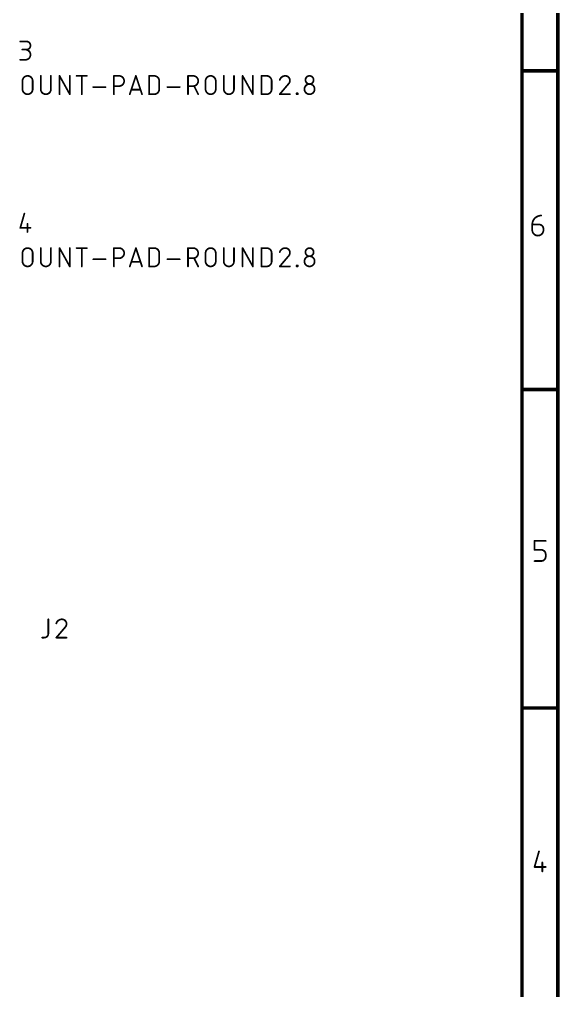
# Model space of a CAD drawing. Extents: x 0 to 388, y 0 to 261.
# Drawn here: x 339.7 to 387.5, y 91 to 177 of the extents above; entities that cross this region are included whole.
import ezdxf

# ---------------------------------------------------------------- set-up
doc = ezdxf.new("R2010")
doc.units = 0
for name, color, linetype in [('94', 14, 'CONTINUOUS'), ('95', 250, 'CONTINUOUS'), ('96', 250, 'CONTINUOUS')]:
    doc.layers.add(name, color=color, linetype=linetype)

msp = doc.modelspace()

# ---------------------------------------------------------------- linework, layer by layer
at = {"layer": '94'}
for points, const_width in [([(387.35, 0), (387.35, 260.35)], 0.3048), ([(384.175, 31.877), (384.175, 257.175)], 0.3048), ([(384.2, 172.4), (387.2, 172.4)], 0.3048), ([(385.0862, 158.804), (385.6789, 158.804)], 0.1524), ([(385.0862, 158.3101), (385.0862, 158.804)], 0.1524), ([(386.074, 158.4089), (386.074, 158.3101)], 0.1524), ([(384.2, 144.2), (387.2, 144.2)], 0.3048), ([(385.2862, 130.004), (385.2862, 130.7942)], 0.1524), ([(385.2862, 130.7942), (386.274, 130.7942)], 0.1524), ([(385.8789, 130.004), (385.2862, 130.004)], 0.1524), ([(385.2862, 129.0162), (385.8789, 129.0162)], 0.1524), ([(386.274, 129.4113), (386.274, 129.6089)], 0.1524), ([(384.2, 116), (387.2, 116)], 0.3048), ([(385.6813, 103.3182), (385.2862, 101.9353)], 0.1524), ([(385.9776, 102.3304), (385.9776, 101.5402)], 0.1524), ([(385.2862, 101.9353), (386.274, 101.9353)], 0.1524)]:
    msp.add_lwpolyline(points, dxfattribs=dict(at, const_width=const_width))
for points, const_width in [([(384.2, 172.4762, 1), (384.2, 172.3238)], 0.1524), ([(387.2, 172.3238, 1), (387.2, 172.4762)], 0.1524), ([(385.8764, 159.5942, 0.4142), (385.0862, 158.804)], 0.1524), ([(385.8764, 159.5561, 1), (385.8764, 159.6323)], 0.0762), ([(385.0862, 158.8421, 1), (385.0862, 158.7659)], 0.0762), ([(385.1243, 158.804, 1), (385.0481, 158.804)], 0.0762), ([(385.0481, 158.804, 1), (385.1243, 158.804)], 0.0762), ([(385.0862, 158.3101, 1), (386.074, 158.3101)], 0.1524), ([(385.1243, 158.3101, 1), (385.0481, 158.3101)], 0.0762), ([(385.0481, 158.3101, 1), (385.1243, 158.3101)], 0.0762), ([(386.074, 158.4089, 0.4142), (385.6789, 158.804)], 0.1524), ([(385.6789, 158.8421, 1), (385.6789, 158.7659)], 0.0762), ([(385.6789, 158.7659, 1), (385.6789, 158.8421)], 0.0762), ([(386.1121, 158.4089, 1), (386.0359, 158.4089)], 0.0762), ([(386.0359, 158.4089, 1), (386.1121, 158.4089)], 0.0762), ([(386.1121, 158.3101, 1), (386.0359, 158.3101)], 0.0762), ([(386.0359, 158.3101, 1), (386.1121, 158.3101)], 0.0762), ([(384.2, 144.2762, 1), (384.2, 144.1238)], 0.1524), ([(387.2, 144.1238, 1), (387.2, 144.2762)], 0.1524), ([(385.3243, 130.7942, 1), (385.2481, 130.7942)], 0.0762), ([(385.2862, 130.8323, 1), (385.2862, 130.7561)], 0.0762), ([(386.274, 130.7561, 1), (386.274, 130.8323)], 0.0762), ([(385.2862, 130.0421, 1), (385.2862, 129.9659)], 0.0762), ([(385.2481, 130.004, 1), (385.3243, 130.004)], 0.0762), ([(386.274, 129.6089, 0.4142), (385.8789, 130.004)], 0.1524), ([(385.8789, 130.0421, 1), (385.8789, 129.9659)], 0.0762), ([(385.8789, 129.9659, 1), (385.8789, 130.0421)], 0.0762), ([(385.2862, 129.0543, 1), (385.2862, 128.9781)], 0.0762), ([(385.8789, 129.0162, 0.4142), (386.274, 129.4113)], 0.1524), ([(385.8789, 129.0543, 1), (385.8789, 128.9781)], 0.0762), ([(385.8789, 128.9781, 1), (385.8789, 129.0543)], 0.0762), ([(386.3121, 129.6089, 1), (386.2359, 129.6089)], 0.0762), ([(386.2359, 129.6089, 1), (386.3121, 129.6089)], 0.0762), ([(386.3121, 129.4113, 1), (386.2359, 129.4113)], 0.0762), ([(386.2359, 129.4113, 1), (386.3121, 129.4113)], 0.0762), ([(384.2, 116.0762, 1), (384.2, 115.9238)], 0.1524), ([(387.2, 115.9238, 1), (387.2, 116.0762)], 0.1524), ([(385.7179, 103.3077, 1), (385.6447, 103.3287)], 0.0762), ([(386.0157, 102.3304, 1), (385.9395, 102.3304)], 0.0762), ([(385.2862, 101.9734, 1), (385.2862, 101.8972)], 0.0762), ([(385.2496, 101.9458, 1), (385.3228, 101.9248)], 0.0762), ([(385.9395, 101.5402, 1), (386.0157, 101.5402)], 0.0762), ([(386.274, 101.8972, 1), (386.274, 101.9734)], 0.0762)]:
    msp.add_lwpolyline(points, format="xyb", dxfattribs=dict(at, const_width=const_width))
at = {"layer": '95', "const_width": 0.1524}
for points in [[(339.7654, 175.006), (340.3073, 175.006)], [(340.3073, 174.2835), (339.9461, 174.2835)], [(339.7654, 173.3804), (340.217, 173.3804)], [(340.1267, 159.766), (339.7654, 158.5016)], [(339.7654, 158.5016), (340.6685, 158.5016)], [(340.3976, 158.8629), (340.3976, 158.1404)], [(342.2481, 123.8598), (342.2481, 122.5954)], [(343.7224, 123.1373), (342.9548, 122.2342)], [(341.8868, 122.2342), (341.7062, 122.2342)], [(342.9548, 122.2342), (343.8579, 122.2342)]]:
    msp.add_lwpolyline(points, dxfattribs=at)
at = {"layer": '95'}
for points, const_width in [([(339.7654, 175.0441, 1), (339.7654, 174.9679)], 0.0762), ([(340.3073, 174.2835, 1), (340.3073, 175.006)], 0.1524), ([(340.3073, 175.0441, 1), (340.3073, 174.9679)], 0.0762), ([(340.3073, 174.9679, 1), (340.3073, 175.0441)], 0.0762), ([(339.9461, 174.3216, 1), (339.9461, 174.2454)], 0.0762), ([(340.217, 173.3804, 1), (340.217, 174.2835)], 0.1524), ([(340.217, 174.3216, 1), (340.217, 174.2454)], 0.0762), ([(340.3073, 174.3216, 1), (340.3073, 174.2454)], 0.0762), ([(340.3073, 174.2454, 1), (340.3073, 174.3216)], 0.0762), ([(339.7654, 173.4185, 1), (339.7654, 173.3423)], 0.0762), ([(340.217, 173.4185, 1), (340.217, 173.3423)], 0.0762), ([(340.217, 173.3423, 1), (340.217, 173.4185)], 0.0762), ([(340.1633, 159.7555, 1), (340.09, 159.7765)], 0.0762), ([(339.7654, 158.5397, 1), (339.7654, 158.4635)], 0.0762), ([(339.7288, 158.5121, 1), (339.8021, 158.4912)], 0.0762), ([(340.4357, 158.8629, 1), (340.3595, 158.8629)], 0.0762), ([(340.3595, 158.1404, 1), (340.4357, 158.1404)], 0.0762), ([(340.6685, 158.4635, 1), (340.6685, 158.5397)], 0.0762), ([(342.2862, 123.8598, 1), (342.21, 123.8598)], 0.0762), ([(343.4515, 123.8598, 0.3252), (342.9548, 123.4986)], 0.1524), ([(343.8579, 123.4534, 0.4142), (343.4515, 123.8598)], 0.1524), ([(343.4515, 123.8979, 1), (343.4515, 123.8217)], 0.0762), ([(343.4515, 123.8217, 1), (343.4515, 123.8979)], 0.0762), ([(342.9185, 123.5103, 1), (342.991, 123.4868)], 0.0762), ([(343.7224, 123.1373, 0.2053), (343.8579, 123.4534)], 0.1524), ([(343.6961, 123.1649, 1), (343.7487, 123.1097)], 0.0762), ([(343.7514, 123.1126, 1), (343.6934, 123.162)], 0.0762), ([(343.896, 123.4534, 1), (343.8198, 123.4534)], 0.0762), ([(343.8198, 123.4534, 1), (343.896, 123.4534)], 0.0762), ([(341.7062, 122.2723, 1), (341.7062, 122.1961)], 0.0762), ([(341.8868, 122.2342, 0.4142), (342.2481, 122.5954)], 0.1524), ([(341.8868, 122.2723, 1), (341.8868, 122.1961)], 0.0762), ([(341.8868, 122.1961, 1), (341.8868, 122.2723)], 0.0762), ([(342.2862, 122.5954, 1), (342.21, 122.5954)], 0.0762), ([(342.21, 122.5954, 1), (342.2862, 122.5954)], 0.0762), ([(342.9257, 122.2589, 1), (342.9838, 122.2095)], 0.0762), ([(342.9548, 122.2723, 1), (342.9548, 122.1961)], 0.0762), ([(343.8579, 122.1961, 1), (343.8579, 122.2723)], 0.0762)]:
    msp.add_lwpolyline(points, format="xyb", dxfattribs=dict(at, const_width=const_width))
at = {"layer": '96'}
for points, const_width in [([(340.8631, 171.5064, 1), (339.9599, 171.5064)], 0.1524), ([(341.6133, 171.958, 1), (341.5371, 171.958)], 0.0762), ([(342.5164, 171.958, 1), (342.4402, 171.958)], 0.0762), ([(343.2806, 171.958, 1), (343.2044, 171.958)], 0.0762), ([(343.2758, 171.9765, 1), (343.2092, 171.9395)], 0.0762), ([(344.1837, 171.958, 1), (344.1075, 171.958)], 0.0762), ([(344.7535, 171.9961, 1), (344.7535, 171.9199)], 0.0762), ([(345.2432, 171.958, 1), (345.167, 171.958)], 0.0762), ([(345.6566, 171.9199, 1), (345.6566, 171.9961)], 0.0762), ([(348.0953, 171.958, 1), (348.0191, 171.958)], 0.0762), ([(348.0572, 171.9961, 1), (348.0572, 171.9199)], 0.0762), ([(348.5087, 171.0549, 1), (348.5087, 171.958)], 0.1524), ([(348.5087, 171.9961, 1), (348.5087, 171.9199)], 0.0762), ([(348.5087, 171.9199, 1), (348.5087, 171.9961)], 0.0762), ([(350.0348, 171.97, 1), (349.9625, 171.946)], 0.0762), ([(350.0348, 171.946, 1), (349.9625, 171.97)], 0.0762), ([(351.2004, 171.958, 1), (351.1242, 171.958)], 0.0762), ([(351.1623, 171.9961, 1), (351.1623, 171.9199)], 0.0762), ([(352.0654, 171.5064, 0.4142), (351.6139, 171.958)], 0.1524), ([(351.6139, 171.9961, 1), (351.6139, 171.9199)], 0.0762), ([(351.6139, 171.9199, 1), (351.6139, 171.9961)], 0.0762), ([(354.6485, 171.958, 1), (354.5723, 171.958)], 0.0762), ([(354.6104, 171.9961, 1), (354.6104, 171.9199)], 0.0762), ([(355.0619, 171.0549, 1), (355.0619, 171.958)], 0.1524), ([(355.0619, 171.9961, 1), (355.0619, 171.9199)], 0.0762), ([(355.0619, 171.9199, 1), (355.0619, 171.9961)], 0.0762), ([(357.0674, 171.5064, 1), (356.1643, 171.5064)], 0.1524), ([(357.8177, 171.958, 1), (357.7415, 171.958)], 0.0762), ([(358.7208, 171.958, 1), (358.6446, 171.958)], 0.0762), ([(359.485, 171.958, 1), (359.4088, 171.958)], 0.0762), ([(359.4802, 171.9765, 1), (359.4136, 171.9395)], 0.0762), ([(360.3881, 171.958, 1), (360.3119, 171.958)], 0.0762), ([(361.1523, 171.958, 1), (361.0761, 171.958)], 0.0762), ([(361.1142, 171.9961, 1), (361.1142, 171.9199)], 0.0762), ([(362.0173, 171.5064, 0.4142), (361.5658, 171.958)], 0.1524), ([(361.5658, 171.9961, 1), (361.5658, 171.9199)], 0.0762), ([(361.5658, 171.9199, 1), (361.5658, 171.9961)], 0.0762), ([(363.2262, 171.958, 0.3252), (362.7295, 171.5968)], 0.1524), ([(363.6326, 171.5516, 0.4142), (363.2262, 171.958)], 0.1524), ([(363.2262, 171.9961, 1), (363.2262, 171.9199)], 0.0762), ([(363.2262, 171.9199, 1), (363.2262, 171.9961)], 0.0762), ([(365.7306, 171.5968, 1), (365.0081, 171.5968)], 0.1524), ([(339.998, 171.5064, 1), (339.9218, 171.5064)], 0.0762), ([(339.9218, 171.5064, 1), (339.998, 171.5064)], 0.0762), ([(340.9012, 171.5064, 1), (340.825, 171.5064)], 0.0762), ([(340.825, 171.5064, 1), (340.9012, 171.5064)], 0.0762), ([(348.0572, 171.093, 1), (348.0572, 171.0168)], 0.0762), ([(348.5087, 171.093, 1), (348.5087, 171.0168)], 0.0762), ([(348.5087, 171.0168, 1), (348.5087, 171.093)], 0.0762), ([(352.1035, 171.5064, 1), (352.0274, 171.5064)], 0.0762), ([(352.0274, 171.5064, 1), (352.1035, 171.5064)], 0.0762), ([(354.6104, 171.093, 1), (354.6104, 171.0168)], 0.0762), ([(355.0619, 171.093, 1), (355.0619, 171.0168)], 0.0762), ([(355.0619, 171.0168, 1), (355.0619, 171.093)], 0.0762), ([(355.1863, 171.0719, 1), (355.1182, 171.0378)], 0.0762), ([(356.2024, 171.5064, 1), (356.1262, 171.5064)], 0.0762), ([(356.1262, 171.5064, 1), (356.2024, 171.5064)], 0.0762), ([(357.1055, 171.5064, 1), (357.0293, 171.5064)], 0.0762), ([(357.0293, 171.5064, 1), (357.1055, 171.5064)], 0.0762), ([(362.0554, 171.5064, 1), (361.9792, 171.5064)], 0.0762), ([(361.9792, 171.5064, 1), (362.0554, 171.5064)], 0.0762), ([(362.6932, 171.6085, 1), (362.7657, 171.585)], 0.0762), ([(363.4971, 171.2355, 0.2053), (363.6326, 171.5516)], 0.1524), ([(363.4708, 171.2631, 1), (363.5234, 171.2079)], 0.0762), ([(363.5261, 171.2108, 1), (363.4681, 171.2602)], 0.0762), ([(363.6707, 171.5516, 1), (363.5945, 171.5516)], 0.0762), ([(363.5945, 171.5516, 1), (363.6707, 171.5516)], 0.0762), ([(365.8209, 170.784, 1), (364.9178, 170.784)], 0.1524), ([(365.0081, 171.5968, 1), (365.7306, 171.5968)], 0.1524), ([(365.0462, 171.5968, 1), (364.97, 171.5968)], 0.0762), ([(364.97, 171.5968, 1), (365.0462, 171.5968)], 0.0762), ([(365.7687, 171.5968, 1), (365.6925, 171.5968)], 0.0762), ([(365.6925, 171.5968, 1), (365.7687, 171.5968)], 0.0762), ([(339.9599, 170.784, 1), (340.8631, 170.784)], 0.1524), ([(339.998, 170.784, 1), (339.9218, 170.784)], 0.0762), ([(339.9218, 170.784, 1), (339.998, 170.784)], 0.0762), ([(340.9012, 170.784, 1), (340.825, 170.784)], 0.0762), ([(340.825, 170.784, 1), (340.9012, 170.784)], 0.0762), ([(341.5752, 170.784, 1), (342.4783, 170.784)], 0.1524), ([(341.6133, 170.784, 1), (341.5371, 170.784)], 0.0762), ([(341.5371, 170.784, 1), (341.6133, 170.784)], 0.0762), ([(342.5164, 170.784, 1), (342.4402, 170.784)], 0.0762), ([(342.4402, 170.784, 1), (342.5164, 170.784)], 0.0762), ([(343.2044, 170.3324, 1), (343.2806, 170.3324)], 0.0762), ([(344.1075, 170.3324, 1), (344.1837, 170.3324)], 0.0762), ([(344.1123, 170.3139, 1), (344.1789, 170.3509)], 0.0762), ([(345.167, 170.3324, 1), (345.2432, 170.3324)], 0.0762), ([(346.2263, 171.0027, 1), (346.2263, 170.9265)], 0.0762), ([(347.3101, 170.9265, 1), (347.3101, 171.0027)], 0.0762), ([(348.0191, 170.3324, 1), (348.0953, 170.3324)], 0.0762), ([(349.4207, 170.3444, 1), (349.4929, 170.3204)], 0.0762), ([(349.5923, 170.7769, 1), (349.5923, 170.7007)], 0.0762), ([(350.4051, 170.7007, 1), (350.4051, 170.7769)], 0.0762), ([(350.5044, 170.3204, 1), (350.5767, 170.3444)], 0.0762), ([(351.1623, 170.3705, 1), (351.1623, 170.2943)], 0.0762), ([(351.1242, 170.3324, 1), (351.2004, 170.3324)], 0.0762), ([(351.6139, 170.3324, 0.4142), (352.0654, 170.784)], 0.1524), ([(351.6139, 170.3705, 1), (351.6139, 170.2943)], 0.0762), ([(351.6139, 170.2943, 1), (351.6139, 170.3705)], 0.0762), ([(352.1035, 170.784, 1), (352.0274, 170.784)], 0.0762), ([(352.0274, 170.784, 1), (352.1035, 170.784)], 0.0762), ([(352.7915, 171.0027, 1), (352.7915, 170.9265)], 0.0762), ([(353.8752, 170.9265, 1), (353.8752, 171.0027)], 0.0762), ([(354.5723, 170.3324, 1), (354.6485, 170.3324)], 0.0762), ([(355.4794, 170.3154, 1), (355.5476, 170.3494)], 0.0762), ([(356.1643, 170.784, 1), (357.0674, 170.784)], 0.1524), ([(356.2024, 170.784, 1), (356.1262, 170.784)], 0.0762), ([(356.1262, 170.784, 1), (356.2024, 170.784)], 0.0762), ([(357.1055, 170.784, 1), (357.0293, 170.784)], 0.0762), ([(357.0293, 170.784, 1), (357.1055, 170.784)], 0.0762), ([(357.7796, 170.784, 1), (358.6827, 170.784)], 0.1524), ([(357.8177, 170.784, 1), (357.7415, 170.784)], 0.0762), ([(357.7415, 170.784, 1), (357.8177, 170.784)], 0.0762), ([(358.7208, 170.784, 1), (358.6446, 170.784)], 0.0762), ([(358.6446, 170.784, 1), (358.7208, 170.784)], 0.0762), ([(359.4088, 170.3324, 1), (359.485, 170.3324)], 0.0762), ([(360.3119, 170.3324, 1), (360.3881, 170.3324)], 0.0762), ([(360.3167, 170.3139, 1), (360.3833, 170.3509)], 0.0762), ([(361.1142, 170.3705, 1), (361.1142, 170.2943)], 0.0762), ([(361.0761, 170.3324, 1), (361.1523, 170.3324)], 0.0762), ([(361.5658, 170.3324, 0.4142), (362.0173, 170.784)], 0.1524), ([(361.5658, 170.3705, 1), (361.5658, 170.2943)], 0.0762), ([(361.5658, 170.2943, 1), (361.5658, 170.3705)], 0.0762), ([(362.0554, 170.784, 1), (361.9792, 170.784)], 0.0762), ([(361.9792, 170.784, 1), (362.0554, 170.784)], 0.0762), ([(362.7004, 170.3571, 1), (362.7585, 170.3077)], 0.0762), ([(362.7295, 170.3705, 1), (362.7295, 170.2943)], 0.0762), ([(363.6326, 170.2943, 1), (363.6326, 170.3705)], 0.0762), ([(364.2681, 170.4227, 1), (364.1919, 170.4227)], 0.0762), ([(364.23, 170.4608, 1), (364.23, 170.3846)], 0.0762), ([(364.23, 170.3705, 1), (364.23, 170.2943)], 0.0762), ([(364.1919, 170.3324, 1), (364.2681, 170.3324)], 0.0762), ([(364.3585, 170.4227, 1), (364.2823, 170.4227)], 0.0762), ([(364.2823, 170.3324, 1), (364.3585, 170.3324)], 0.0762), ([(364.3204, 170.3846, 1), (364.3204, 170.4608)], 0.0762), ([(364.3204, 170.2943, 1), (364.3204, 170.3705)], 0.0762), ([(364.9178, 170.784, 1), (365.8209, 170.784)], 0.1524), ([(364.9559, 170.784, 1), (364.8797, 170.784)], 0.0762), ([(364.8797, 170.784, 1), (364.9559, 170.784)], 0.0762), ([(365.859, 170.784, 1), (365.7828, 170.784)], 0.0762), ([(365.7828, 170.784, 1), (365.859, 170.784)], 0.0762), ([(340.8631, 156.2664, 1), (339.9599, 156.2664)], 0.1524), ([(341.6133, 156.718, 1), (341.5371, 156.718)], 0.0762), ([(342.5164, 156.718, 1), (342.4402, 156.718)], 0.0762), ([(343.2806, 156.718, 1), (343.2044, 156.718)], 0.0762), ([(343.2758, 156.7365, 1), (343.2092, 156.6995)], 0.0762), ([(344.1837, 156.718, 1), (344.1075, 156.718)], 0.0762), ([(344.7535, 156.7561, 1), (344.7535, 156.6799)], 0.0762), ([(345.2432, 156.718, 1), (345.167, 156.718)], 0.0762), ([(345.6566, 156.6799, 1), (345.6566, 156.7561)], 0.0762), ([(348.0953, 156.718, 1), (348.0191, 156.718)], 0.0762), ([(348.0572, 156.7561, 1), (348.0572, 156.6799)], 0.0762), ([(348.5087, 155.8149, 1), (348.5087, 156.718)], 0.1524), ([(348.5087, 156.7561, 1), (348.5087, 156.6799)], 0.0762), ([(348.5087, 156.6799, 1), (348.5087, 156.7561)], 0.0762), ([(350.0348, 156.73, 1), (349.9625, 156.706)], 0.0762), ([(350.0348, 156.706, 1), (349.9625, 156.73)], 0.0762), ([(351.2004, 156.718, 1), (351.1242, 156.718)], 0.0762), ([(351.1623, 156.7561, 1), (351.1623, 156.6799)], 0.0762), ([(352.0654, 156.2664, 0.4142), (351.6139, 156.718)], 0.1524), ([(351.6139, 156.7561, 1), (351.6139, 156.6799)], 0.0762), ([(351.6139, 156.6799, 1), (351.6139, 156.7561)], 0.0762), ([(354.6485, 156.718, 1), (354.5723, 156.718)], 0.0762), ([(354.6104, 156.7561, 1), (354.6104, 156.6799)], 0.0762), ([(355.0619, 155.8149, 1), (355.0619, 156.718)], 0.1524), ([(355.0619, 156.7561, 1), (355.0619, 156.6799)], 0.0762), ([(355.0619, 156.6799, 1), (355.0619, 156.7561)], 0.0762), ([(357.0674, 156.2664, 1), (356.1643, 156.2664)], 0.1524), ([(357.8177, 156.718, 1), (357.7415, 156.718)], 0.0762), ([(358.7208, 156.718, 1), (358.6446, 156.718)], 0.0762), ([(359.485, 156.718, 1), (359.4088, 156.718)], 0.0762), ([(359.4802, 156.7365, 1), (359.4136, 156.6995)], 0.0762), ([(360.3881, 156.718, 1), (360.3119, 156.718)], 0.0762), ([(361.1523, 156.718, 1), (361.0761, 156.718)], 0.0762), ([(361.1142, 156.7561, 1), (361.1142, 156.6799)], 0.0762), ([(362.0173, 156.2664, 0.4142), (361.5658, 156.718)], 0.1524), ([(361.5658, 156.7561, 1), (361.5658, 156.6799)], 0.0762), ([(361.5658, 156.6799, 1), (361.5658, 156.7561)], 0.0762), ([(363.2262, 156.718, 0.3252), (362.7295, 156.3568)], 0.1524), ([(363.6326, 156.3116, 0.4142), (363.2262, 156.718)], 0.1524), ([(363.2262, 156.7561, 1), (363.2262, 156.6799)], 0.0762), ([(363.2262, 156.6799, 1), (363.2262, 156.7561)], 0.0762), ([(365.7306, 156.3568, 1), (365.0081, 156.3568)], 0.1524), ([(339.998, 156.2664, 1), (339.9218, 156.2664)], 0.0762), ([(339.9218, 156.2664, 1), (339.998, 156.2664)], 0.0762), ([(339.9599, 155.544, 1), (340.8631, 155.544)], 0.1524), ([(339.998, 155.544, 1), (339.9218, 155.544)], 0.0762), ([(340.9012, 156.2664, 1), (340.825, 156.2664)], 0.0762), ([(340.825, 156.2664, 1), (340.9012, 156.2664)], 0.0762), ([(340.9012, 155.544, 1), (340.825, 155.544)], 0.0762), ([(341.5752, 155.544, 1), (342.4783, 155.544)], 0.1524), ([(341.6133, 155.544, 1), (341.5371, 155.544)], 0.0762), ([(342.5164, 155.544, 1), (342.4402, 155.544)], 0.0762), ([(346.2263, 155.7627, 1), (346.2263, 155.6865)], 0.0762), ([(347.3101, 155.6865, 1), (347.3101, 155.7627)], 0.0762), ([(348.0572, 155.853, 1), (348.0572, 155.7768)], 0.0762), ([(348.5087, 155.853, 1), (348.5087, 155.7768)], 0.0762), ([(348.5087, 155.7768, 1), (348.5087, 155.853)], 0.0762), ([(351.6139, 155.0924, 0.4142), (352.0654, 155.544)], 0.1524), ([(352.1035, 156.2664, 1), (352.0274, 156.2664)], 0.0762), ([(352.0274, 156.2664, 1), (352.1035, 156.2664)], 0.0762), ([(352.1035, 155.544, 1), (352.0274, 155.544)], 0.0762), ([(352.7915, 155.7627, 1), (352.7915, 155.6865)], 0.0762), ([(353.8752, 155.6865, 1), (353.8752, 155.7627)], 0.0762), ([(354.6104, 155.853, 1), (354.6104, 155.7768)], 0.0762), ([(355.0619, 155.853, 1), (355.0619, 155.7768)], 0.0762), ([(355.0619, 155.7768, 1), (355.0619, 155.853)], 0.0762), ([(355.1863, 155.8319, 1), (355.1182, 155.7978)], 0.0762), ([(356.2024, 156.2664, 1), (356.1262, 156.2664)], 0.0762), ([(356.1262, 156.2664, 1), (356.2024, 156.2664)], 0.0762), ([(356.1643, 155.544, 1), (357.0674, 155.544)], 0.1524), ([(356.2024, 155.544, 1), (356.1262, 155.544)], 0.0762), ([(357.1055, 156.2664, 1), (357.0293, 156.2664)], 0.0762), ([(357.0293, 156.2664, 1), (357.1055, 156.2664)], 0.0762), ([(357.1055, 155.544, 1), (357.0293, 155.544)], 0.0762), ([(357.7796, 155.544, 1), (358.6827, 155.544)], 0.1524), ([(357.8177, 155.544, 1), (357.7415, 155.544)], 0.0762), ([(358.7208, 155.544, 1), (358.6446, 155.544)], 0.0762), ([(361.5658, 155.0924, 0.4142), (362.0173, 155.544)], 0.1524), ([(362.0554, 156.2664, 1), (361.9792, 156.2664)], 0.0762), ([(361.9792, 156.2664, 1), (362.0554, 156.2664)], 0.0762), ([(362.0554, 155.544, 1), (361.9792, 155.544)], 0.0762), ([(362.6932, 156.3685, 1), (362.7657, 156.345)], 0.0762), ([(363.4971, 155.9955, 0.2053), (363.6326, 156.3116)], 0.1524), ([(363.4708, 156.0231, 1), (363.5234, 155.9679)], 0.0762), ([(363.5261, 155.9708, 1), (363.4681, 156.0202)], 0.0762), ([(363.6707, 156.3116, 1), (363.5945, 156.3116)], 0.0762), ([(363.5945, 156.3116, 1), (363.6707, 156.3116)], 0.0762), ([(365.8209, 155.544, 1), (364.9178, 155.544)], 0.1524), ([(364.9178, 155.544, 1), (365.8209, 155.544)], 0.1524), ([(364.9559, 155.544, 1), (364.8797, 155.544)], 0.0762), ([(365.0081, 156.3568, 1), (365.7306, 156.3568)], 0.1524), ([(365.0462, 156.3568, 1), (364.97, 156.3568)], 0.0762), ([(364.97, 156.3568, 1), (365.0462, 156.3568)], 0.0762), ([(365.7687, 156.3568, 1), (365.6925, 156.3568)], 0.0762), ([(365.6925, 156.3568, 1), (365.7687, 156.3568)], 0.0762), ([(365.859, 155.544, 1), (365.7828, 155.544)], 0.0762), ([(339.9218, 155.544, 1), (339.998, 155.544)], 0.0762), ([(340.825, 155.544, 1), (340.9012, 155.544)], 0.0762), ([(341.5371, 155.544, 1), (341.6133, 155.544)], 0.0762), ([(342.4402, 155.544, 1), (342.5164, 155.544)], 0.0762), ([(343.2044, 155.0924, 1), (343.2806, 155.0924)], 0.0762), ([(344.1075, 155.0924, 1), (344.1837, 155.0924)], 0.0762), ([(344.1123, 155.0739, 1), (344.1789, 155.1109)], 0.0762), ([(345.167, 155.0924, 1), (345.2432, 155.0924)], 0.0762), ([(348.0191, 155.0924, 1), (348.0953, 155.0924)], 0.0762), ([(349.4207, 155.1044, 1), (349.4929, 155.0804)], 0.0762), ([(349.5923, 155.5369, 1), (349.5923, 155.4607)], 0.0762), ([(350.4051, 155.4607, 1), (350.4051, 155.5369)], 0.0762), ([(350.5044, 155.0804, 1), (350.5767, 155.1044)], 0.0762), ([(351.1623, 155.1305, 1), (351.1623, 155.0543)], 0.0762), ([(351.1242, 155.0924, 1), (351.2004, 155.0924)], 0.0762), ([(351.6139, 155.1305, 1), (351.6139, 155.0543)], 0.0762), ([(351.6139, 155.0543, 1), (351.6139, 155.1305)], 0.0762), ([(352.0274, 155.544, 1), (352.1035, 155.544)], 0.0762), ([(354.5723, 155.0924, 1), (354.6485, 155.0924)], 0.0762), ([(355.4794, 155.0754, 1), (355.5476, 155.1094)], 0.0762), ([(356.1262, 155.544, 1), (356.2024, 155.544)], 0.0762), ([(357.0293, 155.544, 1), (357.1055, 155.544)], 0.0762), ([(357.7415, 155.544, 1), (357.8177, 155.544)], 0.0762), ([(358.6446, 155.544, 1), (358.7208, 155.544)], 0.0762), ([(359.4088, 155.0924, 1), (359.485, 155.0924)], 0.0762), ([(360.3119, 155.0924, 1), (360.3881, 155.0924)], 0.0762), ([(360.3167, 155.0739, 1), (360.3833, 155.1109)], 0.0762), ([(361.1142, 155.1305, 1), (361.1142, 155.0543)], 0.0762), ([(361.0761, 155.0924, 1), (361.1523, 155.0924)], 0.0762), ([(361.5658, 155.1305, 1), (361.5658, 155.0543)], 0.0762), ([(361.5658, 155.0543, 1), (361.5658, 155.1305)], 0.0762), ([(361.9792, 155.544, 1), (362.0554, 155.544)], 0.0762), ([(362.7004, 155.1171, 1), (362.7585, 155.0677)], 0.0762), ([(362.7295, 155.1305, 1), (362.7295, 155.0543)], 0.0762), ([(363.6326, 155.0543, 1), (363.6326, 155.1305)], 0.0762), ([(364.2681, 155.1827, 1), (364.1919, 155.1827)], 0.0762), ([(364.23, 155.2208, 1), (364.23, 155.1446)], 0.0762), ([(364.23, 155.1305, 1), (364.23, 155.0543)], 0.0762), ([(364.1919, 155.0924, 1), (364.2681, 155.0924)], 0.0762), ([(364.3585, 155.1827, 1), (364.2823, 155.1827)], 0.0762), ([(364.2823, 155.0924, 1), (364.3585, 155.0924)], 0.0762), ([(364.3204, 155.1446, 1), (364.3204, 155.2208)], 0.0762), ([(364.3204, 155.0543, 1), (364.3204, 155.1305)], 0.0762), ([(364.8797, 155.544, 1), (364.9559, 155.544)], 0.0762), ([(365.7828, 155.544, 1), (365.859, 155.544)], 0.0762)]:
    msp.add_lwpolyline(points, format="xyb", dxfattribs=dict(at, const_width=const_width))
at = {"layer": '96', "const_width": 0.1524}
for points in [[(341.5752, 171.958), (341.5752, 170.784)], [(342.4783, 170.784), (342.4783, 171.958)], [(343.2425, 170.3324), (343.2425, 171.958)], [(343.2425, 171.958), (344.1456, 170.3324)], [(344.1456, 170.3324), (344.1456, 171.958)], [(344.7535, 171.958), (345.6566, 171.958)], [(345.2051, 170.3324), (345.2051, 171.958)], [(348.0572, 170.3324), (348.0572, 171.958)], [(348.0572, 171.958), (348.5087, 171.958)], [(349.4568, 170.3324), (349.9987, 171.958)], [(349.9987, 171.958), (350.5405, 170.3324)], [(351.1623, 170.3324), (351.1623, 171.958)], [(351.1623, 171.958), (351.6139, 171.958)], [(354.6104, 170.3324), (354.6104, 171.958)], [(354.6104, 171.958), (355.0619, 171.958)], [(357.7796, 171.958), (357.7796, 170.784)], [(358.6827, 170.784), (358.6827, 171.958)], [(359.4469, 170.3324), (359.4469, 171.958)], [(359.4469, 171.958), (360.35, 170.3324)], [(360.35, 170.3324), (360.35, 171.958)], [(361.1142, 170.3324), (361.1142, 171.958)], [(361.1142, 171.958), (361.5658, 171.958)], [(339.9599, 170.784), (339.9599, 171.5064)], [(340.8631, 171.5064), (340.8631, 170.784)], [(348.5087, 171.0549), (348.0572, 171.0549)], [(352.0654, 171.5064), (352.0654, 170.784)], [(355.0619, 171.0549), (354.6104, 171.0549)], [(355.5135, 170.3324), (355.1522, 171.0549)], [(356.1643, 170.784), (356.1643, 171.5064)], [(357.0674, 171.5064), (357.0674, 170.784)], [(362.0173, 171.5064), (362.0173, 170.784)], [(363.4971, 171.2355), (362.7295, 170.3324)], [(346.2263, 170.9646), (347.3101, 170.9646)], [(350.4051, 170.7388), (349.5923, 170.7388)], [(351.6139, 170.3324), (351.1623, 170.3324)], [(352.7915, 170.9646), (353.8752, 170.9646)], [(361.5658, 170.3324), (361.1142, 170.3324)], [(362.7295, 170.3324), (363.6326, 170.3324)], [(364.23, 170.3324), (364.23, 170.4227)], [(364.23, 170.4227), (364.3204, 170.4227)], [(364.3204, 170.3324), (364.23, 170.3324)], [(364.3204, 170.4227), (364.3204, 170.3324)], [(341.5752, 156.718), (341.5752, 155.544)], [(342.4783, 155.544), (342.4783, 156.718)], [(343.2425, 155.0924), (343.2425, 156.718)], [(343.2425, 156.718), (344.1456, 155.0924)], [(344.1456, 155.0924), (344.1456, 156.718)], [(344.7535, 156.718), (345.6566, 156.718)], [(345.2051, 155.0924), (345.2051, 156.718)], [(348.0572, 155.0924), (348.0572, 156.718)], [(348.0572, 156.718), (348.5087, 156.718)], [(349.4568, 155.0924), (349.9987, 156.718)], [(349.9987, 156.718), (350.5405, 155.0924)], [(351.1623, 155.0924), (351.1623, 156.718)], [(351.1623, 156.718), (351.6139, 156.718)], [(354.6104, 155.0924), (354.6104, 156.718)], [(354.6104, 156.718), (355.0619, 156.718)], [(357.7796, 156.718), (357.7796, 155.544)], [(358.6827, 155.544), (358.6827, 156.718)], [(359.4469, 155.0924), (359.4469, 156.718)], [(359.4469, 156.718), (360.35, 155.0924)], [(360.35, 155.0924), (360.35, 156.718)], [(361.1142, 155.0924), (361.1142, 156.718)], [(361.1142, 156.718), (361.5658, 156.718)], [(339.9599, 155.544), (339.9599, 156.2664)], [(340.8631, 156.2664), (340.8631, 155.544)], [(346.2263, 155.7246), (347.3101, 155.7246)], [(348.5087, 155.8149), (348.0572, 155.8149)], [(352.0654, 156.2664), (352.0654, 155.544)], [(352.7915, 155.7246), (353.8752, 155.7246)], [(355.0619, 155.8149), (354.6104, 155.8149)], [(355.5135, 155.0924), (355.1522, 155.8149)], [(356.1643, 155.544), (356.1643, 156.2664)], [(357.0674, 156.2664), (357.0674, 155.544)], [(362.0173, 156.2664), (362.0173, 155.544)], [(363.4971, 155.9955), (362.7295, 155.0924)], [(350.4051, 155.4988), (349.5923, 155.4988)], [(351.6139, 155.0924), (351.1623, 155.0924)], [(361.5658, 155.0924), (361.1142, 155.0924)], [(362.7295, 155.0924), (363.6326, 155.0924)], [(364.23, 155.0924), (364.23, 155.1827)], [(364.23, 155.1827), (364.3204, 155.1827)], [(364.3204, 155.0924), (364.23, 155.0924)], [(364.3204, 155.1827), (364.3204, 155.0924)]]:
    msp.add_lwpolyline(points, dxfattribs=at)

doc.saveas('drawing.dxf')
